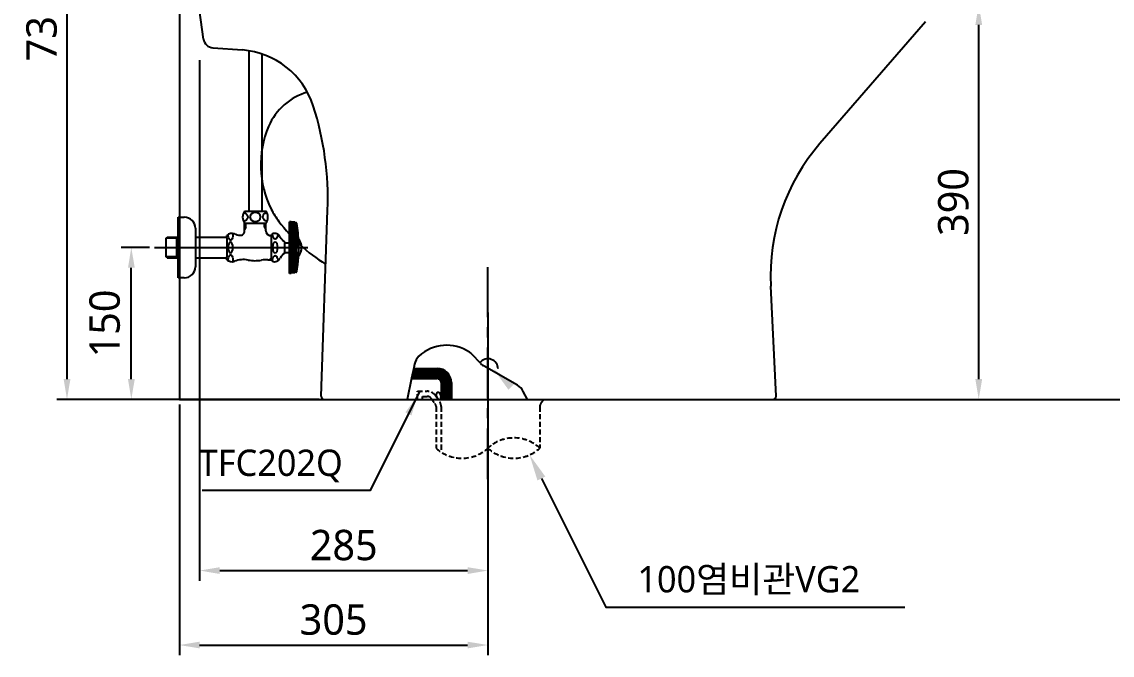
# Model space of a CAD drawing. Extents: x 76 to 2241, y -59 to 2209.
# Drawn here: x 86 to 1163, y -59 to 567 of the extents above; entities that cross this region are included whole.
import ezdxf

# ---------------------------------------------------------------- set-up
doc = ezdxf.new("R2010")
doc.units = 0
doc.header["$LTSCALE"] = 20
doc.header["$MEASUREMENT"] = 0
doc.linetypes.add('CENTER', pattern=[2, 1.25, -0.25, 0.25, -0.25])
doc.linetypes.add('HIDDEN', pattern=[0.375, 0.25, -0.125])
doc.layers.get('0').update_dxf_attribs({"linetype": 'CONTINUOUS'})
doc.layers.get('DEFPOINTS').update_dxf_attribs({"linetype": 'CONTINUOUS'})
for name, color, linetype in [('1', 1, 'CONTINUOUS'), ('2', 2, 'CONTINUOUS'), ('3', 3, 'CONTINUOUS'), ('4', 4, 'CONTINUOUS'), ('6', 6, 'CONTINUOUS'), ('CENTER', 2, 'CENTER')]:
    doc.layers.add(name, color=color, linetype=linetype)
doc.styles.add('ROMANS', font='romans', dxfattribs={"height": 10.144927})
doc.styles.get("Standard").update_dxf_attribs({"font": 'NanumGothic.ttf'})
doc.dimstyles.get("Standard").update_dxf_attribs({"dimtxt": 2.7, "dimasz": 2, "dimexe": 2, "dimexo": 1, "dimgap": 1.5, "dimtad": 1, "dimlfac": 10, "dimzin": 0, "dimdsep": 46, "dimtxsty": 'Standard', "dimcen": 0, "dimclrt": 2, "dimadec": 0, "dimazin": 0, "dimtfac": 1, "dimtofl": 0, "dimtmove": 0, "dimatfit": 3, "dimfxl": 0, "dimtolj": 1, "dimtzin": 0, "dimarcsym": 0})

# ---------------------------------------------------------------- blocks, each defined once
blk = doc.blocks.new('*D2')
at = {"layer": '1', "color": 3, "lineweight": -2}
for p, q in [((241.3, 189), (241.3, -58.7)), ((546.3, 110.3), (546.3, -58.7)), ((261.3, -48.7), (526.3, -48.7))]:
    blk.add_line(p, q, dxfattribs=at)
at = {"layer": '1', "color": 3}
for points in [[(261.3, -45.4), (261.3, -52), (241.3, -48.7)], [(526.3, -45.4), (526.3, -52), (546.3, -48.7)]]:
    blk.add_solid(points, dxfattribs=at)
at = {"layer": 'DEFPOINTS', "color": 0}
for p in [(241.3, 194), (546.3, 115.3), (546.3, -48.7)]:
    blk.add_point(p, dxfattribs=at)
at = {"layer": '1', "color": 2, "insert": (393.8, -23.7), "char_height": 30, "attachment_point": 5}
blk.add_mtext('\\A1;305', dxfattribs=at)
blk = doc.blocks.new('*D3')
at = {"layer": '1', "color": 3, "lineweight": -2}
for p, q in [((211.7, 344), (183.8, 344)), ((193.8, 214), (193.8, 324)), ((236.3, 194), (183.8, 194))]:
    blk.add_line(p, q, dxfattribs=at)
at = {"layer": '1', "color": 3}
for points in [[(190.5, 324), (197.2, 324), (193.8, 344)], [(190.5, 214), (197.2, 214), (193.8, 194)]]:
    blk.add_solid(points, dxfattribs=at)
at = {"layer": 'DEFPOINTS', "color": 0}
for p in [(193.8, 344), (216.7, 344), (241.3, 194)]:
    blk.add_point(p, dxfattribs=at)
at = {"layer": '1', "color": 2, "insert": (167.6, 269), "char_height": 30, "attachment_point": 5, "rotation": 90}
blk.add_mtext('\\A1;150', dxfattribs=at)
blk = doc.blocks.new('*D5')
at = {"layer": '1', "color": 3, "lineweight": -2}
for p, q in [((261.3, 529), (261.3, 14.9)), ((546.3, 110.3), (546.3, 14.9)), ((281.3, 24.9), (526.3, 24.9))]:
    blk.add_line(p, q, dxfattribs=at)
at = {"layer": '1', "color": 3}
for points in [[(281.3, 28.2), (281.3, 21.5), (261.3, 24.9)], [(526.3, 28.2), (526.3, 21.5), (546.3, 24.9)]]:
    blk.add_solid(points, dxfattribs=at)
at = {"layer": 'DEFPOINTS', "color": 0}
for p in [(261.3, 534), (546.3, 115.3), (546.3, 24.9)]:
    blk.add_point(p, dxfattribs=at)
at = {"layer": '1', "color": 2, "insert": (403.8, 49.9), "char_height": 30, "attachment_point": 5}
blk.add_mtext('\\A1;285', dxfattribs=at)
blk = doc.blocks.new('*X23')
at = {"color": 0}
for p, q in [((1040, 968), (1078.1, 968)), ((1040.2, 969), (1077.7, 969)), ((1040.4, 970), (1077.2, 970)), ((1040.6, 971), (1076.6, 971)), ((1040.8, 972), (1075.8, 972)), ((1041, 973), (1074.9, 973)), ((1041.2, 974), (1073.8, 974)), ((1041.4, 975), (1072.4, 975)), ((1041.6, 976), (1070.5, 976)), ((1041.8, 977), (1066.9, 977)), ((1066, 967), (1078.4, 967)), ((1067.8, 966), (1078.7, 966)), ((1068.5, 965), (1078.9, 965)), ((1068.9, 964), (1079, 964)), ((1069, 963), (1079, 963)), ((1069, 962), (1079, 962)), ((1069, 961), (1079, 961)), ((1069, 960), (1079, 960)), ((1069, 959), (1079, 959)), ((1069, 958), (1079, 958)), ((1069, 957), (1079, 957)), ((1069, 956), (1079, 956)), ((1069, 955), (1079, 955)), ((1069, 954), (1079, 954)), ((1069, 953), (1079, 953)), ((1069, 952), (1079, 952)), ((1069, 951), (1079, 951)), ((1069, 950), (1079, 950)), ((1069, 949), (1079, 949)), ((1069, 948), (1079, 948)), ((1069, 947), (1079, 947))]:
    blk.add_line(p, q, dxfattribs=at)
blk = doc.blocks.new('*D24')
at = {"color": 3, "lineweight": -2}
for p, q in [((979.3, 584), (1041.5, 584)), ((1031.5, 214), (1031.5, 564)), ((833.2, 194), (1041.5, 194))]:
    blk.add_line(p, q, dxfattribs=at)
at = {"color": 3}
for points in [[(1028.2, 564), (1034.9, 564), (1031.5, 584)], [(1028.2, 214), (1034.9, 214), (1031.5, 194)]]:
    blk.add_solid(points, dxfattribs=at)
at = {"layer": 'DEFPOINTS', "color": 0}
for p in [(974.3, 584), (1031.5, 584), (828.2, 194)]:
    blk.add_point(p, dxfattribs=at)
at = {"color": 2, "insert": (1006.5, 389), "char_height": 30, "attachment_point": 5, "rotation": 90}
blk.add_mtext('\\A1;390', dxfattribs=at)
blk = doc.blocks.new('*D31')
at = {"color": 3, "lineweight": -2}
for p, q in [((264.3, 929), (120.2, 929)), ((130.2, 909), (130.2, 214)), ((379.5, 194), (120.2, 194))]:
    blk.add_line(p, q, dxfattribs=at)
at = {"color": 3}
for points in [[(126.9, 909), (133.6, 909), (130.2, 929)], [(126.9, 214), (133.6, 214), (130.2, 194)]]:
    blk.add_solid(points, dxfattribs=at)
at = {"layer": 'DEFPOINTS', "color": 0}
for p in [(269.3, 929), (130.2, 194), (384.5, 194)]:
    blk.add_point(p, dxfattribs=at)
at = {"color": 2, "insert": (105.2, 561.5), "char_height": 30, "attachment_point": 5, "rotation": 90}
blk.add_mtext('\\A1;735', dxfattribs=at)

msp = doc.modelspace()

# ---------------------------------------------------------------- linework, layer by layer
at = {"color": 7}
for p, q in [((539.36896, 229.34457), (530.51267, 238.51696)), ((473.66213, 228.66408), (472.93864, 225.13353)), ((575.42642, 207.87951), (542.6795, 226.7595)), ((472.93864, 225.13353), (470.88209, 215.09791)), ((472.93864, 224.61471), (496.15999, 224.61471)), ((470.88209, 215.09791), (466.55971, 194.00533)), ((470.88209, 214.57909), (496.15999, 214.57909)), ((500.17423, 210.56484), (500.17423, 194.0231)), ((510.20986, 210.56484), (510.20986, 194.0231)), ((497.23158, 194.0231), (500.17423, 194.0231)), ((500.17423, 194.0231), (510.20986, 194.0231)), ((510.20986, 194.0231), (585.35118, 194.0231)), ((585.35118, 194.0231), (581.22627, 201.85393))]:
    msp.add_line(p, q, dxfattribs=at)
at = {"color": 7, "linetype": 'HIDDEN'}
for p, q in [((476.70077, 201.98912), (486.32188, 201.98912)), ((476.70077, 194.0231), (476.70077, 201.98912)), ((481.71858, 196.97131), (486.32188, 196.97131)), ((481.71858, 194.0231), (481.71858, 196.97131)), ((490.37703, 194.90887), (494.12486, 189.76636)), ((494.43218, 197.86424), (498.18001, 192.72173)), ((601.65363, 194.0231), (598.55135, 189.76636)), ((495.08752, 186.81099), (495.08752, 145.85349)), ((500.10533, 186.81099), (500.10533, 141.94194)), ((597.58868, 186.81099), (597.58868, 145.85349))]:
    msp.add_line(p, q, dxfattribs=at)
at = {"color": 7}
msp.add_lwpolyline([(495.50433, 196.77565, 0.0621308276), (496.13373, 195.45705, 0.0753600164), (496.92938, 194.54967, 0.107055245), (497.93247, 194.01826, 0.1498887269), (498.75183, 194.03767, 0.1498887269), (499.41944, 194.51308, 0.107055245), (499.90411, 195.53957, 0.0753600164), (499.99742, 196.74276, 0.0621308276), (499.71124, 198.17558, 0.0621308276), (499.08183, 199.49419, 0.0753600164), (498.28619, 200.40156, 0.107055245), (497.2831, 200.93297, 0.1498887269), (496.46374, 200.91357, 0.1498887269), (495.79613, 200.43815, 0.107055245), (495.31146, 199.41167, 0.0753600164), (495.21815, 198.20847, 0.0621308276)], format="xyb", close=True, dxfattribs=at)
for centre, radius, start, end in [((505.55622, 207.32712), 40.14249, 55.73109334, 133.11382652), ((519.68331, 228.06082), 15.05343, 43.99550901, 55.73109334), ((488.40911, 225.64207), 15.05343, 133.11382652, 168.41903051), ((546.3381, 224.0231), 10.03562, 0, 141.53781911), ((550.19831, 239.80072), 15.05343, 223.99550901, 240.03472876), ((496.15999, 210.56484), 14.04987, 0, 90), ((496.15999, 210.56484), 4.01425, 0, 90), ((567.90761, 194.83829), 15.05343, 27.77812615, 60.03472876)]:
    msp.add_arc(centre, radius, start, end, dxfattribs=at)
at = {"color": 7, "linetype": 'HIDDEN'}
for centre, radius, start, end in [((486.32188, 191.9535), 10.03562, 36.08435624, 90), ((486.32188, 191.9535), 5.01781, 36.08435624, 90), ((490.06971, 186.81099), 5.01781, 0, 36.08435624), ((490.06971, 186.81099), 10.03562, 0, 36.08435624), ((602.60649, 186.81099), 5.01781, 143.91564376, 180), ((571.96339, 118.15507), 37.73404, 47.22643208, 132.77356792), ((520.71281, 173.5519), 37.73404, 227.22643208, 312.77356792), ((571.96339, 173.5519), 37.73404, 227.22643208, 312.77356792)]:
    msp.add_arc(centre, radius, start, end, dxfattribs=at)
at = {"color": 7}
msp.add_solid([(566.64672, 203.49969), (572.49911, 209.43214), (551.77558, 224.0231)], dxfattribs=at)
at = {"layer": '1'}
msp.add_line((216.67828, 344.0231), (368.22019, 344.0231), dxfattribs=at)
at = {"layer": '1', "color": 7}
for p, q in [((546.3381, 279.8231), (546.3381, 108.2231)), ((546.3381, 248.0231), (546.3381, 173.3846))]:
    msp.add_line(p, q, dxfattribs=at)
at = {"layer": '3', "color": 7}
for p, q in [((265.24633, 550.02811), (261.3381, 578.6837)), ((978.89076, 567.00706), (874.56562, 446.78907)), ((274.39381, 541.40845), (303.57895, 539.18162)), ((381.45287, 197.13371), (387.86607, 380.95682)), ((831.17267, 197.18009), (825.85713, 305.9423)), ((384.45083, 194.0231), (828.17678, 194.0231))]:
    msp.add_line(p, q, dxfattribs=at)
at = {"layer": '3'}
for points in [[(479.09998, 202.43362), (430.03051, 104.02312), (263.86448, 104.02312)], [(599.12809, 115.90875), (662.8816, -11.27157), (958.41027, -11.27157)]]:
    msp.add_lwpolyline(points, dxfattribs=at)
at = {"layer": '3', "color": 7}
for centre, radius, start, end in [((275.1546, 551.37947), 10, 187.76643417, 265.63678884), ((297.49264, 459.41348), 80, 17.839041, 85.63678884), ((383.80076, 440.57254), 59, 105.63087812, 156.89764678), ((88.07005, 392.0178), 300, 357.88703098, 17.839041), ((418.75336, 425.66229), 97, 156.89764678, 206.81219288), ((1025.6187, 315.70525), 200, 139.04856535, 182.79799069), ((404.82549, 418.62309), 81.39436, 206.81219288, 216.8181473), ((473.35636, 469.9246), 167, 216.8181473, 238.41966557), ((384.45083, 197.0231), 3, 177.88703098, 270), ((828.17678, 197.0231), 3, 270, 2.99963959)]:
    msp.add_arc(centre, radius, start, end, dxfattribs=at)
at = {"layer": '3'}
for points in [[(464.79319, 181.21092), (476.70077, 197.62191), (470.75932, 178.23608)], [(603.00608, 117.84239), (587.52623, 139.17668), (595.2501, 113.97511)]]:
    msp.add_solid(points, dxfattribs=at)
at = {"layer": '4'}
for p, q in [((309.9881, 538.4316), (309.9881, 380.0231)), ((322.6881, 535.34232), (322.6881, 380.0231)), ((305.8381, 380.0231), (309.9881, 380.0231)), ((309.9881, 380.0231), (326.8381, 380.0231)), ((240.21382, 314.0231), (240.21382, 374.0231)), ((240.21382, 374.0231), (246.21382, 374.0231)), ((305.8381, 368.0231), (326.8381, 368.0231)), ((305.8381, 360.11147), (305.8381, 368.0231)), ((307.0881, 364.0231), (307.0881, 368.0231)), ((325.5881, 364.0231), (325.5881, 368.0231)), ((326.8381, 360.5231), (326.8381, 368.0231)), ((350.3381, 368.5231), (350.3381, 369.5231)), ((351.8381, 369.5231), (350.3381, 369.5231)), ((350.3381, 344.0231), (350.3381, 368.5231)), ((351.8381, 369.3231), (351.8381, 369.5231)), ((351.8381, 369.3231), (351.8381, 344.0231)), ((355.3381, 368.61162), (351.8381, 368.61162)), ((355.3381, 367.61162), (351.8381, 367.61162)), ((355.3381, 366.61162), (351.8381, 366.61162)), ((355.3381, 369.0231), (352.1381, 369.0231)), ((355.8381, 368.5231), (355.3381, 369.0231)), ((355.3381, 369.0231), (355.3381, 344.0231)), ((356.66185, 368.5231), (355.8381, 368.5231)), ((355.8381, 368.5231), (355.8381, 344.0231)), ((357.25329, 368.0231), (357.25329, 344.0231)), ((257.21382, 363.0231), (257.21382, 325.0231)), ((288.33697, 353.27423), (288.33697, 356.02199)), ((305.8381, 364.0231), (307.0881, 364.0231)), ((307.0881, 364.0231), (305.8381, 361.85803)), ((325.5881, 364.0231), (326.8381, 364.0231)), ((325.5881, 364.0231), (326.8381, 361.85803)), ((331.3381, 355.2731), (330.03906, 356.21468)), ((331.3381, 356.0231), (332.2515, 356.0231)), ((331.3381, 355.2731), (331.3381, 356.0231)), ((332.2515, 356.0231), (332.2515, 356.74381)), ((332.2515, 332.0231), (332.2515, 356.0231)), ((355.3381, 365.61162), (351.8381, 365.61162)), ((355.3381, 364.61162), (351.8381, 364.61162)), ((355.3381, 363.61162), (351.8381, 363.61162)), ((355.3381, 362.61162), (351.8381, 362.61162)), ((355.3381, 361.61162), (351.8381, 361.61162)), ((355.3381, 360.61162), (351.8381, 360.61162)), ((355.3381, 359.61162), (351.8381, 359.61162)), ((355.3381, 358.61162), (351.8381, 358.61162)), ((355.3381, 357.61162), (351.8381, 357.61162)), ((355.3381, 356.61162), (351.8381, 356.61162)), ((228.21382, 353.2731), (229.21382, 354.2731)), ((238.71382, 353.2731), (228.21382, 353.2731)), ((228.3381, 334.7731), (228.3381, 353.2731)), ((229.21382, 354.2731), (240.21382, 354.2731)), ((238.71382, 353.2731), (239.71382, 354.2731)), ((238.71382, 333.7731), (238.71382, 354.2731)), ((240.21382, 353.65614), (240.21382, 334.39071)), ((257.21382, 354.2731), (288.3381, 354.2731)), ((288.3381, 353.2731), (288.3381, 334.7731)), ((331.3381, 355.2731), (332.2515, 355.2731)), ((340.36491, 355.34461), (340.91728, 354.38789)), ((345.2515, 349.75544), (345.2515, 348.7731)), ((345.2515, 348.7731), (350.3381, 348.7731)), ((345.2515, 348.7731), (345.2515, 339.2731)), ((355.3381, 355.61162), (351.8381, 355.61162)), ((355.3381, 354.61162), (351.8381, 354.61162)), ((355.3381, 353.61162), (351.8381, 353.61162)), ((355.3381, 352.61162), (351.8381, 352.61162)), ((355.3381, 351.61162), (351.8381, 351.61162)), ((355.3381, 350.61162), (351.8381, 350.61162)), ((355.3381, 349.61162), (351.8381, 349.61162)), ((355.3381, 348.61162), (351.8381, 348.61162)), ((355.3381, 347.61162), (351.8381, 347.61162)), ((355.3381, 346.61162), (351.8381, 346.61162)), ((355.3381, 345.61162), (351.8381, 345.61162)), ((238.71382, 334.7731), (228.21382, 334.7731)), ((229.21382, 333.7731), (228.21382, 334.7731)), ((239.71382, 333.7731), (238.71382, 334.7731)), ((288.3381, 332.0231), (288.3381, 334.7731)), ((345.2515, 338.29076), (345.2515, 339.2731)), ((345.2515, 339.2731), (350.3381, 339.2731)), ((350.3381, 318.5231), (350.3381, 344.0231)), ((355.3381, 344.61162), (351.8381, 344.61162)), ((351.8381, 318.7231), (351.8381, 344.0231)), ((355.3381, 343.43458), (351.8381, 343.43458)), ((355.3381, 342.43458), (351.8381, 342.43458)), ((355.3381, 341.43458), (351.8381, 341.43458)), ((355.3381, 340.43458), (351.8381, 340.43458)), ((355.3381, 339.43458), (351.8381, 339.43458)), ((355.3381, 338.43458), (351.8381, 338.43458)), ((355.3381, 337.43458), (351.8381, 337.43458)), ((355.3381, 336.43458), (351.8381, 336.43458)), ((355.3381, 335.43458), (351.8381, 335.43458)), ((355.3381, 334.43458), (351.8381, 334.43458)), ((355.3381, 319.0231), (355.3381, 344.0231)), ((355.8381, 319.5231), (355.8381, 344.0231)), ((357.25329, 320.0231), (357.25329, 344.0231)), ((229.21382, 333.7731), (240.21382, 333.7731)), ((257.21382, 333.7731), (288.3381, 333.7731)), ((288.3381, 333.7731), (288.3381, 333.59136)), ((288.3381, 332.0231), (288.3381, 333.59136)), ((328.62631, 332.0231), (332.2515, 332.0231)), ((331.3381, 332.7731), (330.03906, 332.0231)), ((331.3381, 332.7731), (332.2515, 332.7731)), ((331.3381, 332.0231), (331.3381, 332.7731)), ((332.2515, 331.30238), (332.2515, 332.0231)), ((340.36491, 332.70159), (340.91728, 333.65831)), ((355.3381, 333.43458), (351.8381, 333.43458)), ((355.3381, 332.43458), (351.8381, 332.43458)), ((355.3381, 331.43458), (351.8381, 331.43458)), ((355.3381, 330.43458), (351.8381, 330.43458)), ((355.3381, 329.43458), (351.8381, 329.43458)), ((355.3381, 328.43458), (351.8381, 328.43458)), ((355.3381, 327.43458), (351.8381, 327.43458)), ((355.3381, 326.43458), (351.8381, 326.43458)), ((355.3381, 325.43458), (351.8381, 325.43458)), ((355.3381, 324.43458), (351.8381, 324.43458)), ((355.3381, 323.43458), (351.8381, 323.43458)), ((246.21382, 314.0231), (240.21382, 314.0231)), ((351.8381, 318.5231), (350.3381, 318.5231)), ((355.3381, 322.43458), (351.8381, 322.43458)), ((355.3381, 321.43458), (351.8381, 321.43458)), ((355.3381, 320.43458), (351.8381, 320.43458)), ((355.3381, 319.43458), (351.8381, 319.43458)), ((351.8381, 318.5231), (351.8381, 318.7231)), ((355.3381, 319.0231), (352.1381, 319.0231)), ((355.8381, 319.5231), (355.3381, 319.0231)), ((356.66185, 319.5231), (355.8381, 319.5231))]:
    msp.add_line(p, q, dxfattribs=at)
for centre, radius, start, end in [((313.8381, 374.0231), 10, 143.13010235, 216.86989765), ((318.8381, 374.0231), 10, 323.13010235, 36.86989765), ((246.21382, 363.0231), 11, 0, 90), ((352.1381, 369.3231), 0.3, 180, 270), ((356.66185, 367.8231), 0.7, 9.49341, 90), ((214.3381, 344.0231), 145, 1.94314208, 9.49341), ((293.24447, 351.03035), 7, 69.03386253, 134.51293636), ((304.63293, 380.75081), 24.82771, 249.03386253, 262.28832154), ((301.8381, 360.11147), 4, 262.28832154, 0), ((331.3381, 360.5231), 4.5, 180, 270), ((335.72564, 352.66612), 5.35697, 30, 130.43056562), ((353.04163, 361.38789), 14, 210, 236.19017959), ((214.3381, 344.0231), 145, 350.50659, 1.94314208), ((348.08387, 343.97777), 14, 0.24727149, 38.21407326), ((353.04163, 326.65831), 14, 123.80982041, 150), ((348.08387, 344.0986), 14, 321.78592674, 359.75272851), ((246.21382, 325.0231), 11, 270, 0), ((293.24447, 337.01585), 7, 225.5, 290.96613747), ((304.63293, 307.29539), 24.82771, 79.26272498, 110.96613747), ((316.3381, 369.0231), 38, 259.26272601, 279.30482553), ((328.62631, 294.0231), 38, 89.99999738, 99.30482351), ((335.72564, 335.38007), 5.35697, 229.56943438, 330), ((352.1381, 318.7231), 0.3, 90, 180), ((356.66185, 320.2231), 0.7, 270, 350.50659)]:
    msp.add_arc(centre, radius, start, end, dxfattribs=at)
at = {"layer": '4', "extrusion": (0, 0, -1)}
for centre, major_axis, ratio, start_param, end_param in [((303.65543, 374.25068), (-5.22946, 0), 0.8663914057, 1.8241194503, 4.4989702221), ((329.11137, 374.25068), (-5.22946, 0), 0.8663914057, -1.3410882998, 1.3014651415), ((291.89916, 356.528), (0, 5.21778), 0.4600900845, 1.2920182652, 4.7930949808), ((336.01675, 357.61538), (0, 5.39901), 0.4782041641, 1.6491869217, 4.6926581943), ((291.89916, 331.60881), (0, 5.21778), 0.4600900845, 4.6137785763, 8.1512197192), ((336.01675, 330.70266), (0, 5.39901), 0.4782041641, 4.681700192, 7.8252127338)]:
    msp.add_ellipse(centre, major_axis=major_axis, ratio=ratio, start_param=start_param, end_param=end_param, dxfattribs=at)
for centre, major_axis, ratio in [((316.3381, 374.25068), (-5.22946, 0), 0.8663914057), ((291.89916, 344.0231), (0, -5.21778), 0.4600900845), ((336.01675, 344.0231), (0, -5.39901), 0.4782041641)]:
    msp.add_ellipse(centre, major_axis=major_axis, ratio=ratio, dxfattribs=at)
at = {"layer": '6'}
msp.add_lwpolyline([(2241.3381, 2099.0231), (241.3381, 2099.0231), (241.3381, 194.0231), (2138.7366, 194.0231), (2138.7366, 1204.0231)], dxfattribs=at)
at = {"layer": 'CENTER', "color": 2, "linetype": 'CENTER', "ltscale": 2}
msp.add_line((546.3381, 115.29367), (546.3381, 324.54082), dxfattribs=at)
at = {"layer": 'DEFPOINTS', "color": 7, "linetype": 'ByBlock'}
msp.add_point((470.88209, 214.57909), dxfattribs=at)

# ---------------------------------------------------------------- block references
at = {"color": 7, "xscale": 1.003562326166048, "yscale": 1.003562326166048, "zscale": 1.003562326166048}
msp.add_blockref('*X23', (-572.62849, -755.99505), dxfattribs=at)

# ---------------------------------------------------------------- texts
at = {"layer": '2', "char_height": 26, "attachment_point": 4, "style": 'ROMANS'}
for s, insert in [('{\\fNanumGothic|b0|i0|c129|p50;T\\fNanumGothic|b0|i0|c0|p50;FC202\\fNanumGothic|b0|i0|c129|p50;Q}', (260.47204, 128.27291)), ('{\\fNanumGothic|b0|i0|c129|p50;100염비관VG2}', (694.0816, 14.92822))]:
    msp.add_mtext(s, dxfattribs=dict(at, insert=insert))

# ---------------------------------------------------------------- dimensions: what is measured, and where the dimension line sits
at = {"color": 7}
for base, p1, p2, picture, middle in [((130.23962, 194.0231), (269.3381, 929.0231), (384.45083, 194.0231), '*D31', (105.23962, 561.5231)), ((1031.52146, 584.0231), (828.17678, 194.0231), (974.3381, 584.0231), '*D24', (1006.52146, 389.0231))]:
    dim = msp.add_linear_dim(base=base, p1=p1, p2=p2, angle=90, dimstyle='Standard', override={"dimtxt": 30, "dimasz": 20, "dimexe": 10, "dimexo": 5, "dimgap": 10, "dimtoh": 1, "dimdec": 0, "dimlfac": 1, "dimrnd": 0.5, "dimzin": 8, "dimclrd": 3, "dimclre": 3, "dimtdec": 0, "dimarcsym": 1}, dxfattribs=at)
    dim.commit()
    dim.dimension.update_dxf_attribs({"geometry": picture, "text_midpoint": middle})
at = {"layer": '1'}
for base, p1, picture, middle in [((546.3381, 24.87847), (261.3381, 534.0231), '*D5', (403.8381, 49.87847)), ((546.3381, -48.71364), (241.3381, 194.0231), '*D2', (393.8381, -23.71364))]:
    dim = msp.add_linear_dim(base=base, p1=p1, p2=(546.3381, 115.29367), dimstyle='Standard', override={"dimtxt": 30, "dimasz": 20, "dimexe": 10, "dimexo": 5, "dimgap": 10, "dimdec": 4, "dimlfac": 1, "dimrnd": 0.5, "dimzin": 8, "dimclrd": 3, "dimclre": 3, "dimtdec": 4}, dxfattribs=at)
    dim.commit()
    dim.dimension.update_dxf_attribs({"geometry": picture, "text_midpoint": middle})
dim = msp.add_linear_dim(base=(193.8381, 344.0231), p1=(241.3381, 194.0231), p2=(216.67828, 344.0231), angle=90, dimstyle='Standard', override={"dimtxt": 30, "dimasz": 20, "dimexe": 10, "dimexo": 5, "dimgap": 10, "dimdec": 4, "dimlfac": 1, "dimrnd": 0.5, "dimzin": 8, "dimclrd": 3, "dimclre": 3, "dimtdec": 4}, dxfattribs=at)
dim.commit()
dim.dimension.update_dxf_attribs({"geometry": '*D3', "text_midpoint": (167.55055, 269.0231)})

doc.saveas('drawing.dxf')
